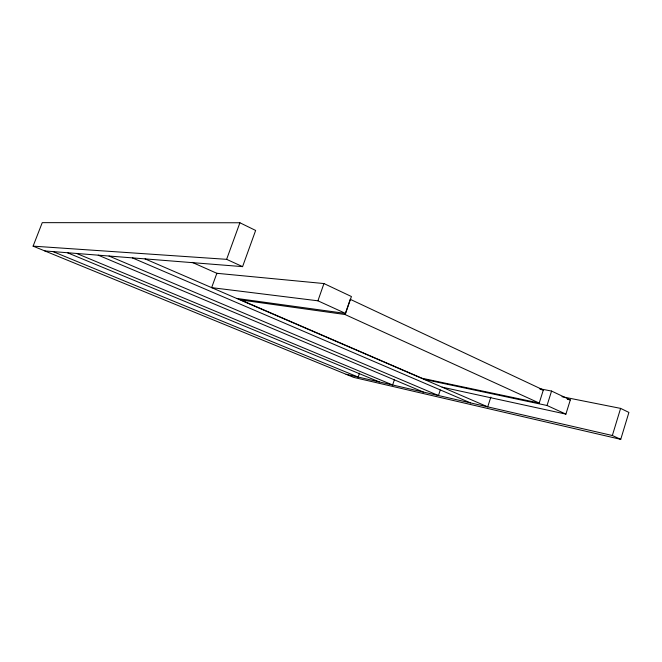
<?xml version="1.0" encoding="UTF-8"?>
<svg xmlns="http://www.w3.org/2000/svg" width="662" height="662" viewBox="0 0 662 662"><rect width="100%" height="100%" fill="white"/><g stroke="black" fill="none" stroke-linecap="round" stroke-linejoin="round"><path stroke-width="0.99" d="M44.826 250.939L242.582 266.629L255.64 230.442L239.901 222.763L42.252 222.655L33.1 246.14L353.657 377.381L620.741 439.345L628.9 412.426L620.608 408.388L561.964 396.72M620.741 439.345L612.35 435.513L620.608 408.388M442.084 387.146L565.902 414.114L570.321 399.914L551.562 391.06L539.422 388.693M565.902 414.114L547.035 405.492L551.562 391.06M539.216 403.05L543.337 390.001L350.239 299.307L344.993 314.508L240.86 299.969L422.083 378.259L539.216 403.05L344.993 314.508M490.856 397.084L487.712 406.849L145.077 258.892M440.263 390.034L438.459 395.528L109.023 256.037M394.519 379.367L392.632 384.986L76.635 253.463M359.491 373.145L358.159 377.059L52.977 251.585M345.589 313.449L351.423 296.526L323.95 283.551L216.855 273.298L211.641 287.639L317.925 300.813L345.589 313.449L236.615 298.421M317.925 300.813L323.95 283.551M33.1 246.14L226.619 259.339L239.901 222.763M540.291 389.405L543.337 390.001M567.293 399.31L570.321 399.914M424.019 379.343L547.035 405.492M346.085 374.287L612.35 435.513M67.416 252.735L379.301 381.924M98.233 255.176L423.357 392.053M132.392 257.89L470.591 402.918M192.212 262.367L217.699 273.679M226.619 259.339L242.582 266.629"/></g></svg>
